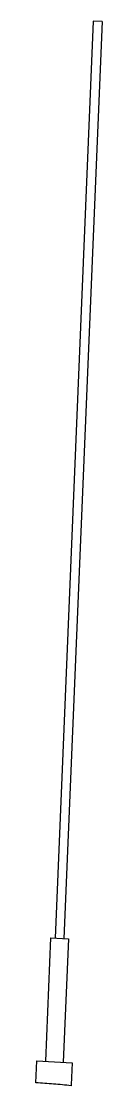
# Model space of a CAD drawing. Header units: inches. Extents: x 25.67 to 31.73, y 6.68 to 12.71.
# Drawn here: x 25.67 to 26.05, y 6.68 to 12.71 of the extents above.
import ezdxf

# ---------------------------------------------------------------- set-up
doc = ezdxf.new("R2010")
doc.units = ezdxf.units.IN
doc.header["$MEASUREMENT"] = 0
doc.layers.add('Tija_Motor', color=4, linetype='Continuous')

msp = doc.modelspace()

# ---------------------------------------------------------------- linework, layer by layer
at = {"layer": 'Tija_Motor'}
for p, q in [((25.9951, 12.7107), (25.7793, 7.5197)), ((26.0451, 12.7086), (25.8292, 7.5171)), ((26.0451, 12.7086), (25.9951, 12.7107)), ((25.8698, 6.6888), (25.8696, 6.6833))]:
    msp.add_line(p, q, dxfattribs=at)
msp.add_lwpolyline([(25.7252, 6.8216), (25.7543, 7.521), (25.8542, 7.5157), (25.8251, 6.8163)], dxfattribs=at)
msp.add_lwpolyline([(25.8696, 6.6833, 0.008077), (25.7699, 6.693, 0.005797), (25.6701, 6.6994), (25.6753, 6.8243), (25.875, 6.8137), (25.8698, 6.6888)], format="xyb", dxfattribs=at)

doc.saveas('drawing.dxf')
